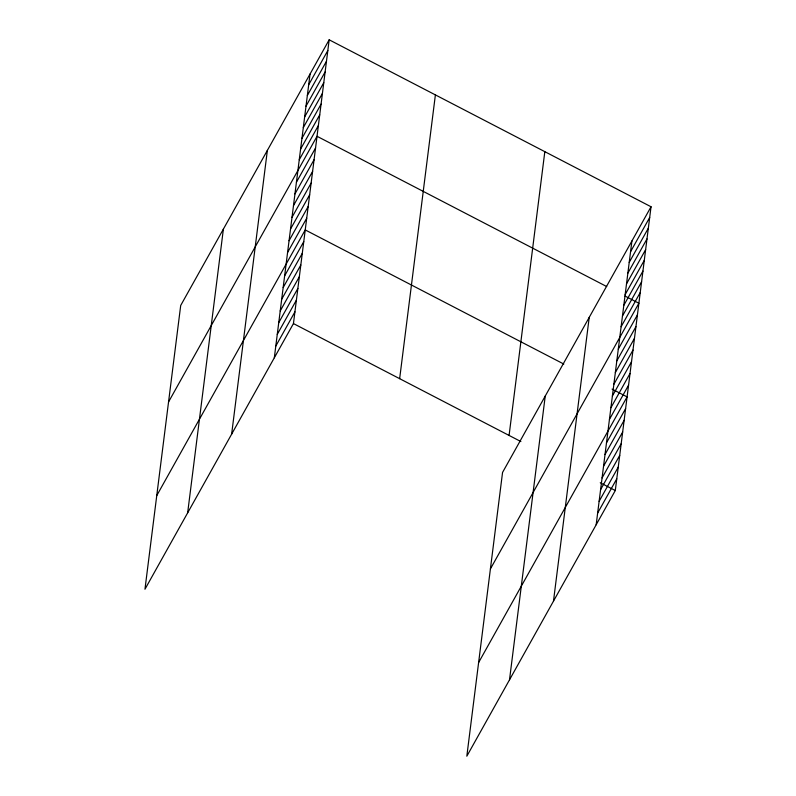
<?xml version="1.0" encoding="UTF-8"?>
<svg xmlns="http://www.w3.org/2000/svg" width="796" height="796" viewBox="0 0 796 796"><rect width="100%" height="100%" fill="white"/><g stroke="black" fill="none" stroke-linecap="round" stroke-linejoin="round"><path stroke-width="1.19" d="M187.657 512.853L223.387 229.089M231.636 434.168L267.366 150.394M274.322 357.782L310.052 74.018M329.176 39.8L180.702 305.465L144.962 589.239L293.445 323.574L329.176 39.8L651.038 206.761L615.298 490.535L466.824 756.2L502.555 472.426L651.038 206.761M399.652 378.667L435.392 94.903M509.082 435.432L544.822 151.668M509.51 679.824L545.24 396.05M553.489 601.129L589.229 317.355M596.174 524.753L631.915 240.979M308.709 84.734L327.833 50.516M307.355 95.46L326.479 61.242M306.002 106.176L325.126 71.958M304.659 116.903L323.773 82.684M303.306 127.619L322.43 93.401M301.953 138.335L321.077 104.117M300.609 149.061L319.723 114.843M299.256 159.777L318.38 125.559M168.553 401.95L317.027 136.285L606.701 286.55M296.43 182.204L315.554 147.986M294.958 193.906L314.082 159.697M293.485 205.617L312.609 171.399M292.013 217.318L311.127 183.1M290.53 229.029L309.654 194.811M289.057 240.73L308.181 206.512M287.585 252.441L306.709 218.223M156.762 495.59L305.236 229.925L563.797 364.051M284.64 275.844L303.764 241.636M283.167 287.555L302.291 253.337M281.685 299.256L300.808 265.038M280.212 310.967L299.336 276.749M278.739 322.669L297.863 288.45M277.267 334.38L296.391 300.162M275.794 346.081L294.918 311.863M630.561 251.705L649.685 217.487M629.208 262.421L648.332 228.203M627.865 273.137L646.979 238.929M626.512 283.864L645.636 249.645M625.159 294.58L644.282 260.362M623.815 305.306L642.929 271.088M622.462 316.022L641.586 281.804M621.109 326.748L640.233 292.53M490.406 568.911L638.88 303.246L624.94 296.012M618.283 349.165L637.407 314.947M616.81 360.877L635.934 326.659M615.338 372.578L634.462 338.36M613.865 384.289L632.989 350.071M612.393 395.99L631.517 361.772M610.92 407.701L630.034 373.483M609.438 419.402L628.561 385.184M478.615 662.561L627.089 396.896L612.074 389.095M606.492 442.815L625.616 408.597M605.02 454.516L624.144 420.298M603.547 466.227L622.671 432.009M602.075 477.928L621.198 443.71M600.592 489.639L619.716 455.421M599.119 501.341L618.243 467.123M597.647 513.042L616.771 478.834M293.445 323.574L520.883 441.561M600.274 482.744L615.298 490.535"/></g></svg>
